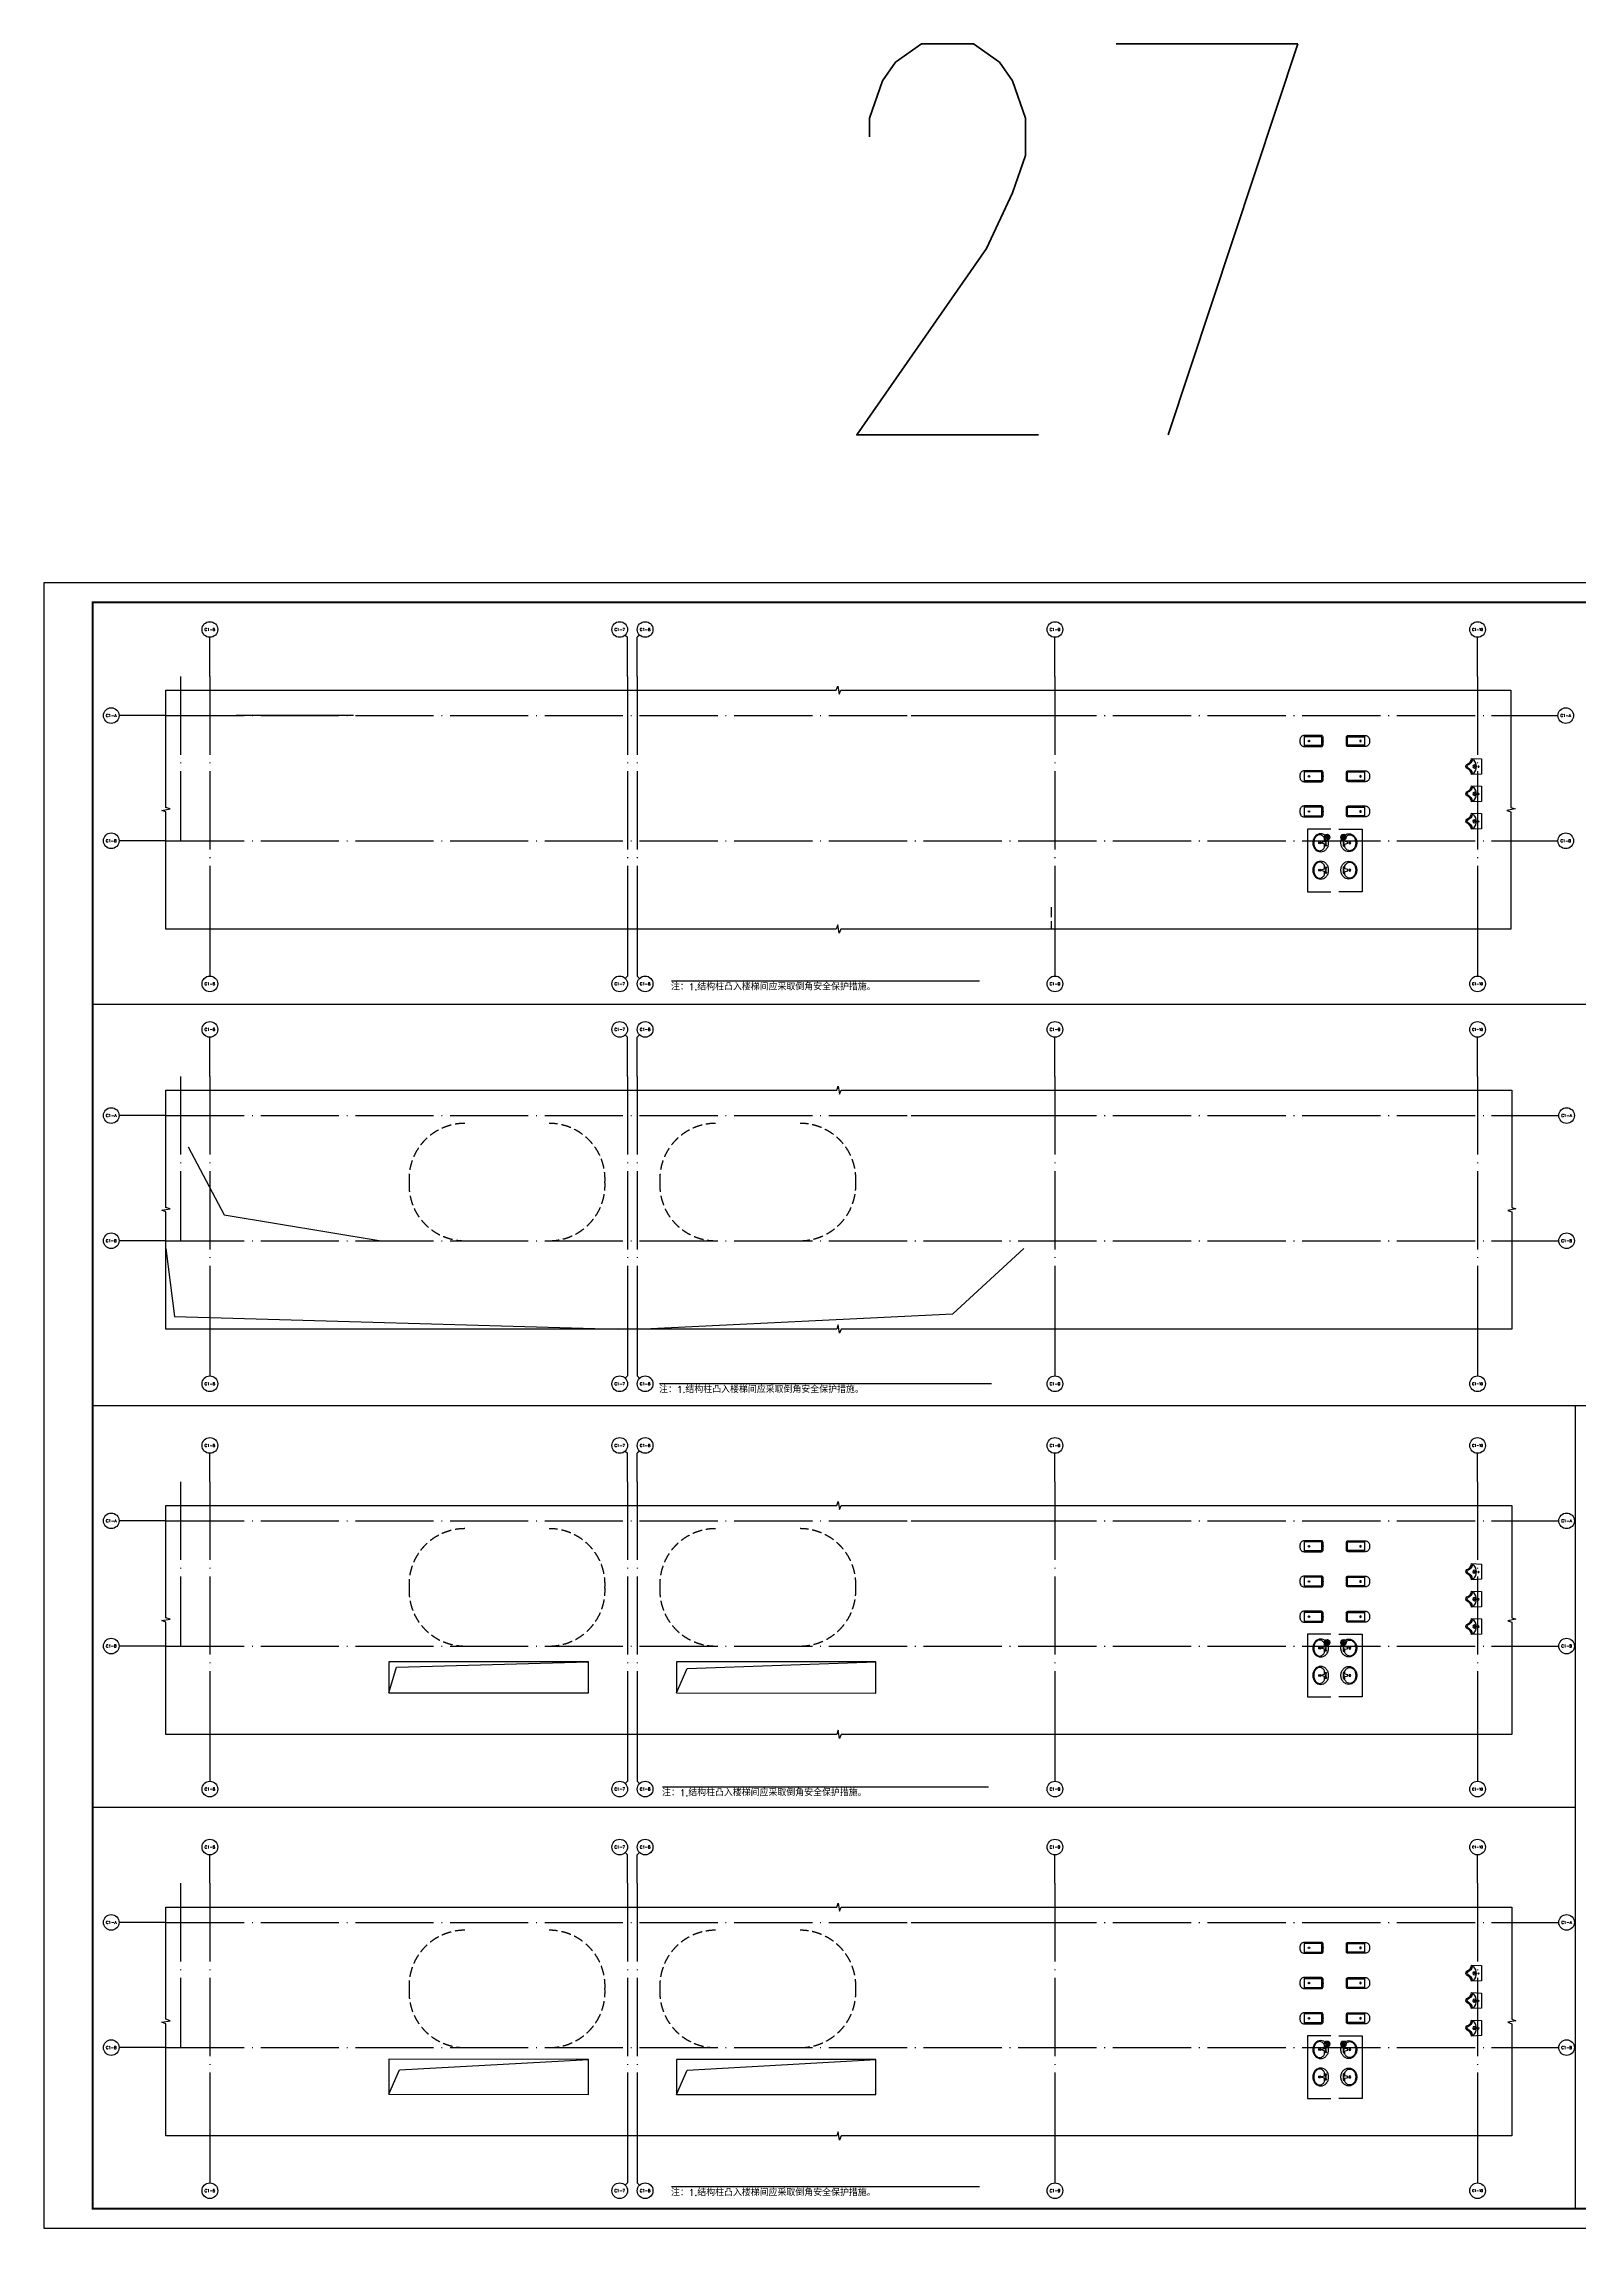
# Model space of a CAD drawing. Extents: x 6843040 to 15500510, y -6507076 to -4940511.
# Drawn here: x 7875878 to 7915125, y -6019900 to -5964070 of the extents above; entities that cross this region are included whole.
import ezdxf
from ezdxf.enums import TextEntityAlignment as Align

# ---------------------------------------------------------------- set-up
doc = ezdxf.new("R2010")
doc.units = 0
doc.header["$LTSCALE"] = 1000
doc.header["$MEASUREMENT"] = 0
doc.linetypes.add('DASH', pattern=[0.35, 0.25, -0.1])
doc.linetypes.add('DOTE', pattern=[2.42, 2, -0.2, 0.02, -0.2])
for name, color, linetype in [('AXIS', 3, 'Continuous'), ('AXIS_TEXT', 7, 'Continuous'), ('DIM_SYMB', 3, 'Continuous'), ('DOTE', 8, 'DOTE'), ('E_LINE_6', 11, 'Continuous'), ('FLOOR', 9, 'Continuous'), ('LVTRY', 8, 'Continuous'), ('plan-1', 40, 'Continuous'), ('PUB_TEXT', 7, 'Continuous'), ('PUB_TITLE', 4, 'Continuous'), ('WINDOW', 4, 'Continuous')]:
    doc.layers.add(name, color=color, linetype=linetype)
doc.layers.add('洁具', color=8, linetype='Continuous', lineweight=5)
doc.styles.add('_HZTXT', font='SIMPLEX', dxfattribs={"width": 0.9, "bigfont": 'HZTXT'})
doc.styles.add('_TCH_AXIS', font='COMPLEX', dxfattribs={"bigfont": 'GBCBIG'})
doc.styles.add('COMPLEX', font='COMPLEX')

# ---------------------------------------------------------------- blocks, each defined once
blk = doc.blocks.new('$lvtry$00000201')
at = {"color": 0}
for p, q in [((140, -470, 0), (-140, -470, 0)), ((100, -30, 0), (-100, -30, 0)), ((110, -470, 0), (110, -40, 0))]:
    blk.add_line(p, q, dxfattribs=at)
at = {"color": 0, "elevation": 0}
blk.add_lwpolyline([(140, -40, 0.414214), (100, 0), (-100, 0, 0.414214), (-140, -40), (-140, -480, 0.414214), (-30, -590), (30, -590, 0.414214), (140, -480)], format="xyb", close=True, dxfattribs=at)
blk.add_lwpolyline([(-110, -40), (-110, -470)], dxfattribs=at)
at = {"color": 0}
blk.add_circle((0, -359, 0), 20, dxfattribs=at)
for centre, start, end in [((-100, -40, 0), 90, 180), ((100, -40, 0), 0, 90)]:
    blk.add_arc(centre, 10, start, end, dxfattribs=at)
for p in [(0, 0, 0), (0, -359, 0)]:
    blk.add_point(p, dxfattribs=at)
blk = doc.blocks.new('$lvtry$00000225')
at = {"color": 0}
blk.add_line((-181, -234), (-181, -234), dxfattribs=at)
blk.add_lwpolyline([(53, -374, -0.307493), (205, -257), (195, 0), (-195, 0), (-205, -256, -0.265776), (-54, -366, 0.591279)], format="xyb", close=True, dxfattribs=at)
for centre, radius in [((-1, -182), 40.3), ((-6, -75), 15.8)]:
    blk.add_circle(centre, radius, dxfattribs=at)
for centre, radius, start, end in [((-161, -223), 22.7, 134.5857, 206.4573), ((-200, -412), 179, 22.2984, 83.8043), ((-5, -382), 245, 45.4143, 134.5857), ((1, -326), 39.6, 206.4354, 337.7034), ((199, -407), 174, 100.5676, 157.7034), ((153, -222), 20.3, 314.5857, 45.4143)]:
    blk.add_arc(centre, radius, start, end, dxfattribs=at)
for p in [(-6, -75), (-1, -182)]:
    blk.add_point(p, dxfattribs=at)
blk = doc.blocks.new('$lvtry$00000179')
at = {"color": 0, "linetype": 'ByBlock'}
for p, q in [((-32, -102), (-92, -102)), ((-13, -178), (-40, -70)), ((35, -64), (-35, -64)), ((13, -178), (-13, -178)), ((40, -70), (13, -178)), ((92, -102), (32, -102))]:
    blk.add_line(p, q, dxfattribs=at)
blk.add_lwpolyline([(0, -406, 0.088425), (89, -391, 0.093738), (162, -347, 0.102376), (212, -280, 0.10945), (229, -203, 0.109452), (212, -127, 0.102376), (162, -60, 0.093738), (89, -16, 0.088423), (0, 0, 0.088427), (-89, -16, 0.093738), (-162, -60, 0.102376), (-212, -127, 0.109452), (-229, -203, 0.109451), (-212, -280, 0.102376), (-162, -347, 0.093738), (-89, -391, 0.088425)], format="xyb", close=True, dxfattribs=at)
for centre, radius in [((-64, -76), 20.4), ((-64, -76), 15.4), ((0, -229), 25.4), ((63, -76), 20.4), ((63, -76), 15.4)]:
    blk.add_circle(centre, radius, dxfattribs=at)
for centre, radius, start, end in [((-88, -229), 116, 151.0888, 180), ((-88, -229), 116, 180, 208.9112), ((-45, -252), 164, 126.8699, 151.0888), ((-45, -205), 164, 208.9112, 233.1301), ((-18, -288), 210, 123.9045, 126.8699), ((-18, -169), 210, 233.1301, 252.7421), ((-92, -178), 76.2, 90, 123.9045), ((0, -111), 270, 252.7421, 270), ((-35, -68), 5, 90, 194.0362), ((0, -111), 270, 270, 287.2579), ((35, -68), 5, 345.9638, 90), ((18, -169), 210, 287.2579, 306.8699), ((92, -178), 76.2, 57.7402, 90), ((45, -252), 164, 28.9112, 57.7402), ((45, -205), 164, 306.8699, 331.0888), ((88, -229), 116, 0, 28.9112), ((88, -229), 116, 331.0888, 0)]:
    blk.add_arc(centre, radius, start, end, dxfattribs=at)
at = {"color": 0}
for p in [(0, -76), (0, -229)]:
    blk.add_point(p, dxfattribs=at)
blk = doc.blocks.new('$plan$00002944')
at = {"layer": '洁具'}
for p, q in [((-74, 11), (-11, 74)), ((-70, -27), (27, 70)), ((-53, -53), (53, 53)), ((-27, -70), (70, 27)), ((11, -74), (74, -11))]:
    blk.add_line(p, q, dxfattribs=at)
blk.add_circle((0, 0), 75, dxfattribs=at)
blk.add_point((0, 0), dxfattribs=at)
blk = doc.blocks.new('_AXISO')
blk.add_circle((0, 0), 0.5)
at = {"layer": 'AXIS_TEXT', "style": 'COMPLEX', "width": 1.041667}
blk.add_attdef('A', text='', height=0.56, dxfattribs=at).set_placement((-0.25, -0.28), (0.25, -0.28), align=Align.FIT)

msp = doc.modelspace()

# ---------------------------------------------------------------- linework, layer by layer
at = {"layer": 'AXIS'}
for p, q in [((7880124.3, -5980240.5), (7880124.3, -5979240.5)), ((7890740.7, -5979181.9), (7890799.3, -5979240.5)), ((7890799.3, -5980240.5), (7890799.3, -5979240.5)), ((7891107.8, -5979181.9), (7891049.3, -5979240.5)), ((7891049.3, -5980240.5), (7891049.3, -5979240.5)), ((7901724.3, -5980240.5), (7901724.3, -5979240.5)), ((7912524.3, -5980240.5), (7912524.3, -5979240.5)), ((7879003.4, -5981240.5), (7877803.4, -5981240.5)), ((7913377.4, -5981240.5), (7914577.4, -5981240.5)), ((7879003.4, -5984440.5), (7877803.4, -5984440.5)), ((7913377.4, -5984440.5), (7914577.4, -5984440.5)), ((7880124.3, -5986696.8), (7880124.3, -5987896.8)), ((7890799.3, -5986696.8), (7890799.3, -5987896.8)), ((7891049.3, -5986696.8), (7891049.3, -5987896.8)), ((7901724.3, -5986696.8), (7901724.3, -5987896.8)), ((7912524.3, -5986696.8), (7912524.3, -5987896.8)), ((7890740.7, -5987955.4), (7890799.3, -5987896.8)), ((7891107.8, -5987955.4), (7891049.3, -5987896.8)), ((7890740.7, -5989402.8), (7890799.3, -5989461.4)), ((7891107.8, -5989402.8), (7891049.3, -5989461.4)), ((7880124.3, -5990461.4), (7880124.3, -5989461.4)), ((7890799.3, -5990461.4), (7890799.3, -5989461.4)), ((7891049.3, -5990461.4), (7891049.3, -5989461.4)), ((7901724.3, -5990461.4), (7901724.3, -5989461.4)), ((7912524.3, -5990461.4), (7912524.3, -5989461.4)), ((7879003.4, -5991461.4), (7877803.4, -5991461.4)), ((7913399.6, -5991461.4), (7914599.6, -5991461.4)), ((7879003.4, -5994661.4), (7877803.4, -5994661.4)), ((7913399.6, -5994661.4), (7914599.6, -5994661.4)), ((7880124.3, -5996917.7), (7880124.3, -5998117.7)), ((7890799.3, -5996917.7), (7890799.3, -5998117.7)), ((7891049.3, -5996917.7), (7891049.3, -5998117.7)), ((7901724.3, -5996917.7), (7901724.3, -5998117.7)), ((7912524.3, -5996917.7), (7912524.3, -5998117.7)), ((7890740.7, -5998176.3), (7890799.3, -5998117.7)), ((7891107.8, -5998176.3), (7891049.3, -5998117.7)), ((7890740.7, -6000035), (7890799.3, -6000093.6)), ((7891107.8, -6000035), (7891049.3, -6000093.6)), ((7880124.3, -6000819.4), (7880124.3, -6000093.6)), ((7890799.3, -6000819.4), (7890799.3, -6000093.6)), ((7891049.3, -6000819.4), (7891049.3, -6000093.6)), ((7901724.3, -6000819.4), (7901724.3, -6000093.6)), ((7912524.3, -6000819.4), (7912524.3, -6000093.6)), ((7879003.4, -6001819.4), (7877803.4, -6001819.4)), ((7913399.6, -6001819.4), (7914599.6, -6001819.4)), ((7879003.4, -6005019.4), (7877803.4, -6005019.4)), ((7913399.6, -6005019.4), (7914599.6, -6005019.4)), ((7880124.3, -6007275.7), (7880124.3, -6008475.7)), ((7890799.3, -6007275.7), (7890799.3, -6008475.7)), ((7891049.3, -6007275.7), (7891049.3, -6008475.7)), ((7901724.3, -6007275.7), (7901724.3, -6008475.7)), ((7912524.3, -6007275.7), (7912524.3, -6008475.7)), ((7890740.7, -6008534.3), (7890799.3, -6008475.7)), ((7891107.8, -6008534.3), (7891049.3, -6008475.7)), ((7880124.3, -6011081.9), (7880124.3, -6010356.1)), ((7890740.7, -6010297.5), (7890799.3, -6010356.1)), ((7890799.3, -6011081.9), (7890799.3, -6010356.1)), ((7891107.8, -6010297.5), (7891049.3, -6010356.1)), ((7891049.3, -6011081.9), (7891049.3, -6010356.1)), ((7901724.3, -6011081.9), (7901724.3, -6010356.1)), ((7912524.3, -6011081.9), (7912524.3, -6010356.1)), ((7879003.4, -6012081.9), (7877803.4, -6012081.9)), ((7913399.6, -6012081.9), (7914599.6, -6012081.9)), ((7879003.4, -6015281.9), (7877803.4, -6015281.9)), ((7913399.6, -6015281.9), (7914599.6, -6015281.9)), ((7880124.3, -6017538.2), (7880124.3, -6018738.2)), ((7890799.3, -6017538.2), (7890799.3, -6018738.2)), ((7891049.3, -6017538.2), (7891049.3, -6018738.2)), ((7901724.3, -6017538.2), (7901724.3, -6018738.2)), ((7912524.3, -6017538.2), (7912524.3, -6018738.2)), ((7890740.7, -6018796.8), (7890799.3, -6018738.2)), ((7891107.8, -6018796.8), (7891049.3, -6018738.2))]:
    msp.add_line(p, q, dxfattribs=at)
at = {"layer": 'DIM_SYMB'}
for points in [[(7879003.4, -5980592.3), (7896134.2, -5980592.3), (7896172.4, -5980487.3), (7896209.4, -5980697.3), (7896246.7, -5980592.3), (7913377.4, -5980592.3)], [(7879003.4, -5986696.8), (7879003.4, -5983700.8), (7878898.4, -5983662.6), (7879108.4, -5983625.6), (7879003.4, -5983588.3), (7879003.4, -5980592.3)], [(7913377.4, -5980592.3), (7913377.4, -5983588.3), (7913482.4, -5983626.5), (7913272.4, -5983663.6), (7913377.4, -5983700.8), (7913377.4, -5986696.8)], [(7913377.4, -5986696.8), (7896246.7, -5986696.8), (7896208.4, -5986801.8), (7896171.4, -5986591.8), (7896134.2, -5986696.8), (7879003.4, -5986696.8)], [(7879003.4, -5996917.7), (7879003.4, -5993921.7), (7878898.4, -5993883.5), (7879108.4, -5993846.5), (7879003.4, -5993809.2), (7879003.4, -5990813.3)], [(7879003.4, -5990813.3), (7896145.3, -5990813.3), (7896183.5, -5990708.3), (7896220.5, -5990918.3), (7896257.8, -5990813.3), (7913399.6, -5990813.3)], [(7913399.6, -5990813.3), (7913399.6, -5993809.2), (7913504.6, -5993847.4), (7913294.6, -5993884.5), (7913399.6, -5993921.7), (7913399.6, -5996917.7)], [(7913399.6, -5996917.7), (7896257.8, -5996917.7), (7896219.6, -5997022.7), (7896182.5, -5996812.7), (7896145.3, -5996917.7), (7879003.4, -5996917.7)], [(7879003.4, -6007275.7), (7879003.4, -6004408.5), (7878898.4, -6004370.3), (7879108.4, -6004333.3), (7879003.4, -6004296), (7879003.4, -6001428.8)], [(7879003.4, -6001428.8), (7896145.3, -6001428.8), (7896183.5, -6001323.8), (7896220.5, -6001533.8), (7896257.8, -6001428.8), (7913399.6, -6001428.8)], [(7913399.6, -6001428.8), (7913399.6, -6004296), (7913504.6, -6004334.2), (7913294.6, -6004371.3), (7913399.6, -6004408.5), (7913399.6, -6007275.7)], [(7913399.6, -6007275.7), (7896257.8, -6007275.7), (7896219.6, -6007380.7), (7896182.5, -6007170.7), (7896145.3, -6007275.7), (7879003.4, -6007275.7)], [(7879003.4, -6017538.2), (7879003.4, -6014671), (7878898.4, -6014632.8), (7879108.4, -6014595.8), (7879003.4, -6014558.5), (7879003.4, -6011691.3)], [(7879003.4, -6011691.3), (7896145.3, -6011691.3), (7896183.5, -6011586.3), (7896220.5, -6011796.3), (7896257.8, -6011691.3), (7913399.6, -6011691.3)], [(7913399.6, -6011691.3), (7913399.6, -6014558.5), (7913504.6, -6014596.7), (7913294.6, -6014633.8), (7913399.6, -6014671), (7913399.6, -6017538.2)], [(7913399.6, -6017538.2), (7896257.8, -6017538.2), (7896219.6, -6017643.2), (7896182.5, -6017433.2), (7896145.3, -6017538.2), (7879003.4, -6017538.2)]]:
    msp.add_lwpolyline(points, dxfattribs=at)
at = {"layer": 'DIM_SYMB', "const_width": 35}
for points in [[(7891915.5, -5988024.4), (7899799.5, -5988024.4)], [(7891613, -5998314.8), (7900102, -5998314.8)], [(7891685.1, -6008619.7), (7900029.9, -6008619.7)], [(7891915.5, -6018839.1), (7899799.5, -6018839.1)]]:
    msp.add_lwpolyline(points, dxfattribs=at)
at = {"layer": 'DOTE'}
for p, q in [((7879374.2, -5980240.5), (7879374.2, -5984440.5)), ((7880124.3, -5980240.5), (7880124.3, -5986696.8)), ((7890799.3, -5980240.5), (7890799.3, -5986696.8)), ((7891049.3, -5980240.5), (7891049.3, -5986696.8)), ((7901724.3, -5980240.5), (7901724.3, -5986696.8)), ((7912524.3, -5980240.5), (7912524.3, -5986696.8)), ((7879003.4, -5981240.5), (7913996.6, -5981240.5)), ((7879003.4, -5984440.5), (7913996.6, -5984440.5)), ((7879374.2, -5990461.4), (7879374.2, -5994661.4)), ((7880124.3, -5990461.4), (7880124.3, -5996917.7)), ((7890799.3, -5990461.4), (7890799.3, -5996917.7)), ((7891049.3, -5990461.4), (7891049.3, -5996917.7)), ((7901724.3, -5990461.4), (7901724.3, -5996917.7)), ((7912524.3, -5990461.4), (7912524.3, -5996917.7)), ((7879003.4, -5991461.4), (7913996.6, -5991461.4)), ((7879003.4, -5994661.4), (7913996.6, -5994661.4)), ((7879374.2, -6000819.4), (7879374.2, -6005019.4)), ((7880124.3, -6000819.4), (7880124.3, -6007275.7)), ((7890799.3, -6000819.4), (7890799.3, -6007275.7)), ((7891049.3, -6000819.4), (7891049.3, -6007275.7)), ((7901724.3, -6000819.4), (7901724.3, -6007275.7)), ((7912524.3, -6000819.4), (7912524.3, -6007275.7)), ((7879003.4, -6001819.4), (7913399.6, -6001819.4)), ((7879003.4, -6005019.4), (7913399.6, -6005019.4)), ((7879374.2, -6011081.9), (7879374.2, -6015281.9)), ((7880124.3, -6011081.9), (7880124.3, -6017538.2)), ((7890799.3, -6011081.9), (7890799.3, -6017538.2)), ((7891049.3, -6011081.9), (7891049.3, -6017538.2)), ((7901724.3, -6011081.9), (7901724.3, -6017538.2)), ((7912524.3, -6011081.9), (7912524.3, -6017538.2)), ((7879003.4, -6012081.9), (7913399.6, -6012081.9)), ((7879003.4, -6015281.9), (7913399.6, -6015281.9))]:
    msp.add_line(p, q, dxfattribs=at)
at = {"layer": 'E_LINE_6'}
for points in [[(7879003.4, -5994861.4), (7879222.7, -5996598), (7890563.8, -5996917.7)], [(7891049.3, -5996917.7), (7899112.5, -5996527.9), (7900924.3, -5994861.4)], [(7884699.6, -6006218.9), (7889799.3, -6006218.9), (7889799.3, -6005418.9), (7884699.6, -6005418.9), (7884699.6, -6006218.9), (7884897.6, -6005561.2), (7889799.3, -6005418.9)], [(7892049.3, -6006218.9), (7897148.9, -6006219.4), (7897148.9, -6005419.4), (7892049.3, -6005418.9), (7892049.3, -6006218.9), (7892319.4, -6005593.7), (7897148.9, -6005419.4)], [(7884699.6, -6016473.4), (7889799.3, -6016481.4), (7889799.3, -6015581.4), (7884699.6, -6015573.4), (7884699.6, -6016473.4), (7884969.7, -6015848.1), (7889799.3, -6015581.4)], [(7892049.3, -6016481.4), (7897148.9, -6016481.4), (7897148.9, -6015581.4), (7892049.3, -6015581.4), (7892049.3, -6016481.4), (7892319.4, -6015856.2), (7897148.9, -6015581.4)]]:
    msp.add_lwpolyline(points, dxfattribs=at)
at = {"layer": 'FLOOR', "linetype": 'DASH'}
msp.add_lwpolyline([(7901624.3, -5986140.5), (7901624.3, -5986696.8)], dxfattribs=at)
for points in [[(7886639.3, -5994661.4, -0.4297216), (7885216.2, -5993161.4, -0.4297216), (7886639.3, -5991661.4)], [(7888799.3, -5991661.6, -0.4297216), (7890222.3, -5993161.6, -0.4297216), (7888799.3, -5994661.6)], [(7893049.3, -5991661.6, 0.4297216), (7891626.2, -5993161.6, 0.4297216), (7893049.3, -5994661.6)], [(7895209.3, -5994661.4, 0.4297216), (7896632.3, -5993161.4, 0.4297216), (7895209.3, -5991661.4)], [(7886639.3, -6005019.4, -0.4297216), (7885216.2, -6003519.4, -0.4297216), (7886639.3, -6002019.4)], [(7888799.3, -6002019.6, -0.4297216), (7890222.3, -6003519.6, -0.4297216), (7888799.3, -6005019.6)], [(7893049.3, -6002019.6, 0.4297216), (7891626.2, -6003519.6, 0.4297216), (7893049.3, -6005019.6)], [(7895209.3, -6005019.4, 0.4297216), (7896632.3, -6003519.4, 0.4297216), (7895209.3, -6002019.4)], [(7886639.3, -6015281.9, -0.4297216), (7885216.2, -6013781.9, -0.4297216), (7886639.3, -6012281.9)], [(7888799.3, -6012282.1, -0.4297216), (7890222.3, -6013782.1, -0.4297216), (7888799.3, -6015282.1)], [(7893049.3, -6012282.1, 0.4297216), (7891626.2, -6013782.1, 0.4297216), (7893049.3, -6015282.1)], [(7895209.3, -6015281.9, 0.4297216), (7896632.3, -6013781.9, 0.4297216), (7895209.3, -6012281.9)]]:
    msp.add_lwpolyline(points, format="xyb", dxfattribs=at)
at = {"layer": 'LVTRY'}
for points in [[(7908774.3, -5984140.5), (7908174.3, -5984140.5), (7908174.3, -5985740.5), (7908774.3, -5985740.5)], [(7908974.3, -5984140.5), (7909574.3, -5984140.5), (7909574.3, -5985740.5), (7908974.3, -5985740.5)], [(7908774.3, -6004719.4), (7908174.3, -6004719.4), (7908174.3, -6006319.4), (7908774.3, -6006319.4)], [(7908974.3, -6004719.4), (7909574.3, -6004719.4), (7909574.3, -6006319.4), (7908974.3, -6006319.4)], [(7908774.3, -6014981.9), (7908174.3, -6014981.9), (7908174.3, -6016581.9), (7908774.3, -6016581.9)], [(7908974.3, -6014981.9), (7909574.3, -6014981.9), (7909574.3, -6016581.9), (7908974.3, -6016581.9)]]:
    msp.add_lwpolyline(points, dxfattribs=at)
at = {"layer": 'plan-1'}
msp.add_lwpolyline([(7879574.2, -5992261.4), (7880489.6, -5993998), (7884499.6, -5994661.4)], dxfattribs=at)
at = {"layer": 'PUB_TITLE'}
msp.add_lwpolyline([(7875877.7, -6019899.6), (7935327.7, -6019899.6), (7935327.7, -5977849.6), (7875877.7, -5977849.6)], close=True, dxfattribs=at)
at = {"layer": 'PUB_TITLE', "const_width": 50}
msp.add_lwpolyline([(7877127.7, -6019399.6), (7934827.7, -6019399.6), (7934827.7, -5978349.6), (7877127.7, -5978349.6)], close=True, dxfattribs=at)
at = {"layer": 'PUB_TITLE'}
for points in [[(7877127.7, -5988612.1), (7931452.7, -5988612.1)], [(7877127.7, -5998874.6), (7931327.7, -5998874.6)], [(7915027.7, -6019399.6), (7915027.7, -5998874.6)], [(7877127.7, -6009137.1), (7915027.7, -6009137.1)]]:
    msp.add_lwpolyline(points, dxfattribs=at)
at = {"layer": 'WINDOW'}
for p, q in [((7883799.3, -5981240.5), (7880799.3, -5981240.5)), ((7898049.3, -5981240.5), (7901049.3, -5981240.5)), ((7898049.3, -5991461.4), (7901049.3, -5991461.4)), ((7898049.3, -6001819.4), (7901049.3, -6001819.4)), ((7898049.3, -6012081.9), (7901049.3, -6012081.9))]:
    msp.add_line(p, q, dxfattribs=at)

# ---------------------------------------------------------------- block references
at = {"xscale": -1, "rotation": 180}
for p in [(7908678.4, -5984347.5), (7909097, -5984347.5), (7908678.4, -6004926.5), (7909097, -6004926.5), (7908678.4, -6015189), (7909097, -6015189)]:
    msp.add_blockref('$plan$00002944', p, dxfattribs=at)
at = {"layer": 'AXIS'}
ref = msp.add_blockref('_AXISO', (7880124.3, -5979040.5), dxfattribs=dict(at, xscale=400, yscale=400, zscale=400))
ref.add_attrib('A', 'C1-6', dxfattribs={"layer": 'AXIS_TEXT', "height": 74.57, "style": '_TCH_AXIS'}).set_placement((7879989.3, -5979077.7), (7880259.2, -5979077.7), align=Align.FIT)
ref = msp.add_blockref('_AXISO', (7890599.3, -5979040.5), dxfattribs=dict(at, xscale=400, yscale=400, zscale=400))
ref.add_attrib('A', 'C1-7', dxfattribs={"layer": 'AXIS_TEXT', "height": 74.57, "style": '_TCH_AXIS'}).set_placement((7890464.3, -5979077.7), (7890734.2, -5979077.7), align=Align.FIT)
ref = msp.add_blockref('_AXISO', (7891249.3, -5979040.5), dxfattribs=dict(at, xscale=400, yscale=400, zscale=400))
ref.add_attrib('A', 'C1-8', dxfattribs={"layer": 'AXIS_TEXT', "height": 74.57, "style": '_TCH_AXIS'}).set_placement((7891114.3, -5979077.7), (7891384.2, -5979077.7), align=Align.FIT)
ref = msp.add_blockref('_AXISO', (7901724.3, -5979040.5), dxfattribs=dict(at, xscale=400, yscale=400, zscale=400))
ref.add_attrib('A', 'C1-9', dxfattribs={"layer": 'AXIS_TEXT', "height": 74.57, "style": '_TCH_AXIS'}).set_placement((7901589.3, -5979077.7), (7901859.2, -5979077.7), align=Align.FIT)
ref = msp.add_blockref('_AXISO', (7912524.3, -5979040.5), dxfattribs=dict(at, xscale=400, yscale=400, zscale=400))
ref.add_attrib('A', 'C1-10', dxfattribs={"layer": 'AXIS_TEXT', "height": 62.96, "style": '_TCH_AXIS'}).set_placement((7912387.8, -5979071.9), (7912660.7, -5979071.9), align=Align.FIT)
ref = msp.add_blockref('_AXISO', (7877603.4, -5981240.5), dxfattribs=dict(at, xscale=400, yscale=400, zscale=400))
ref.add_attrib('A', 'C1-A', dxfattribs={"layer": 'AXIS_TEXT', "height": 71.09, "style": '_TCH_AXIS'}).set_placement((7877468, -5981276), (7877738.8, -5981276), align=Align.FIT)
ref = msp.add_blockref('_AXISO', (7914777.4, -5981240.5), dxfattribs=dict(at, xscale=400, yscale=400, zscale=400))
ref.add_attrib('A', 'C1-A', dxfattribs={"layer": 'AXIS_TEXT', "height": 71.09, "style": '_TCH_AXIS'}).set_placement((7914642, -5981276), (7914912.8, -5981276), align=Align.FIT)
ref = msp.add_blockref('_AXISO', (7877603.4, -5984440.5), dxfattribs=dict(at, xscale=400, yscale=400, zscale=400))
ref.add_attrib('A', 'C1-B', dxfattribs={"layer": 'AXIS_TEXT', "height": 71.93, "style": '_TCH_AXIS'}).set_placement((7877468.1, -5984476.4), (7877738.7, -5984476.4), align=Align.FIT)
ref = msp.add_blockref('_AXISO', (7914777.4, -5984440.5), dxfattribs=dict(at, xscale=400, yscale=400, zscale=400))
ref.add_attrib('A', 'C1-B', dxfattribs={"layer": 'AXIS_TEXT', "height": 71.93, "style": '_TCH_AXIS'}).set_placement((7914642.1, -5984476.4), (7914912.7, -5984476.4), align=Align.FIT)
ref = msp.add_blockref('_AXISO', (7880124.3, -5988096.8), dxfattribs=dict(at, xscale=400, yscale=400, zscale=400))
ref.add_attrib('A', 'C1-6', dxfattribs={"layer": 'AXIS_TEXT', "height": 74.57, "style": '_TCH_AXIS'}).set_placement((7879989.3, -5988134.1), (7880259.2, -5988134.1), align=Align.FIT)
ref = msp.add_blockref('_AXISO', (7890599.3, -5988096.8), dxfattribs=dict(at, xscale=400, yscale=400, zscale=400))
ref.add_attrib('A', 'C1-7', dxfattribs={"layer": 'AXIS_TEXT', "height": 74.57, "style": '_TCH_AXIS'}).set_placement((7890464.3, -5988134.1), (7890734.2, -5988134.1), align=Align.FIT)
ref = msp.add_blockref('_AXISO', (7891249.3, -5988096.8), dxfattribs=dict(at, xscale=400, yscale=400, zscale=400))
ref.add_attrib('A', 'C1-8', dxfattribs={"layer": 'AXIS_TEXT', "height": 74.57, "style": '_TCH_AXIS'}).set_placement((7891114.3, -5988134.1), (7891384.2, -5988134.1), align=Align.FIT)
ref = msp.add_blockref('_AXISO', (7901724.3, -5988096.8), dxfattribs=dict(at, xscale=400, yscale=400, zscale=400))
ref.add_attrib('A', 'C1-9', dxfattribs={"layer": 'AXIS_TEXT', "height": 74.57, "style": '_TCH_AXIS'}).set_placement((7901589.3, -5988134.1), (7901859.2, -5988134.1), align=Align.FIT)
ref = msp.add_blockref('_AXISO', (7912524.3, -5988096.8), dxfattribs=dict(at, xscale=400, yscale=400, zscale=400))
ref.add_attrib('A', 'C1-10', dxfattribs={"layer": 'AXIS_TEXT', "height": 62.96, "style": '_TCH_AXIS'}).set_placement((7912387.8, -5988128.3), (7912660.7, -5988128.3), align=Align.FIT)
ref = msp.add_blockref('_AXISO', (7880124.3, -5989261.4), dxfattribs=dict(at, xscale=400, yscale=400, zscale=400))
ref.add_attrib('A', 'C1-6', dxfattribs={"layer": 'AXIS_TEXT', "height": 74.57, "style": '_TCH_AXIS'}).set_placement((7879989.3, -5989298.7), (7880259.2, -5989298.7), align=Align.FIT)
ref = msp.add_blockref('_AXISO', (7890599.3, -5989261.4), dxfattribs=dict(at, xscale=400, yscale=400, zscale=400))
ref.add_attrib('A', 'C1-7', dxfattribs={"layer": 'AXIS_TEXT', "height": 74.57, "style": '_TCH_AXIS'}).set_placement((7890464.3, -5989298.7), (7890734.2, -5989298.7), align=Align.FIT)
ref = msp.add_blockref('_AXISO', (7891249.3, -5989261.4), dxfattribs=dict(at, xscale=400, yscale=400, zscale=400))
ref.add_attrib('A', 'C1-8', dxfattribs={"layer": 'AXIS_TEXT', "height": 74.57, "style": '_TCH_AXIS'}).set_placement((7891114.3, -5989298.7), (7891384.2, -5989298.7), align=Align.FIT)
ref = msp.add_blockref('_AXISO', (7901724.3, -5989261.4), dxfattribs=dict(at, xscale=400, yscale=400, zscale=400))
ref.add_attrib('A', 'C1-9', dxfattribs={"layer": 'AXIS_TEXT', "height": 74.57, "style": '_TCH_AXIS'}).set_placement((7901589.3, -5989298.7), (7901859.2, -5989298.7), align=Align.FIT)
ref = msp.add_blockref('_AXISO', (7912524.3, -5989261.4), dxfattribs=dict(at, xscale=400, yscale=400, zscale=400))
ref.add_attrib('A', 'C1-10', dxfattribs={"layer": 'AXIS_TEXT', "height": 62.96, "style": '_TCH_AXIS'}).set_placement((7912387.8, -5989292.9), (7912660.7, -5989292.9), align=Align.FIT)
ref = msp.add_blockref('_AXISO', (7877603.4, -5991461.4), dxfattribs=dict(at, xscale=400, yscale=400, zscale=400))
ref.add_attrib('A', 'C1-A', dxfattribs={"layer": 'AXIS_TEXT', "height": 71.09, "style": '_TCH_AXIS'}).set_placement((7877468, -5991496.9), (7877738.8, -5991496.9), align=Align.FIT)
ref = msp.add_blockref('_AXISO', (7914799.6, -5991461.4), dxfattribs=dict(at, xscale=400, yscale=400, zscale=400))
ref.add_attrib('A', 'C1-A', dxfattribs={"layer": 'AXIS_TEXT', "height": 71.09, "style": '_TCH_AXIS'}).set_placement((7914664.2, -5991496.9), (7914935.1, -5991496.9), align=Align.FIT)
ref = msp.add_blockref('_AXISO', (7877603.4, -5994661.4), dxfattribs=dict(at, xscale=400, yscale=400, zscale=400))
ref.add_attrib('A', 'C1-B', dxfattribs={"layer": 'AXIS_TEXT', "height": 71.93, "style": '_TCH_AXIS'}).set_placement((7877468.1, -5994697.3), (7877738.7, -5994697.3), align=Align.FIT)
ref = msp.add_blockref('_AXISO', (7914799.6, -5994661.4), dxfattribs=dict(at, xscale=400, yscale=400, zscale=400))
ref.add_attrib('A', 'C1-B', dxfattribs={"layer": 'AXIS_TEXT', "height": 71.93, "style": '_TCH_AXIS'}).set_placement((7914664.3, -5994697.3), (7914934.9, -5994697.3), align=Align.FIT)
ref = msp.add_blockref('_AXISO', (7880124.3, -5998317.7), dxfattribs=dict(at, xscale=400, yscale=400, zscale=400))
ref.add_attrib('A', 'C1-6', dxfattribs={"layer": 'AXIS_TEXT', "height": 74.57, "style": '_TCH_AXIS'}).set_placement((7879989.3, -5998355), (7880259.2, -5998355), align=Align.FIT)
ref = msp.add_blockref('_AXISO', (7890599.3, -5998317.7), dxfattribs=dict(at, xscale=400, yscale=400, zscale=400))
ref.add_attrib('A', 'C1-7', dxfattribs={"layer": 'AXIS_TEXT', "height": 74.57, "style": '_TCH_AXIS'}).set_placement((7890464.3, -5998355), (7890734.2, -5998355), align=Align.FIT)
ref = msp.add_blockref('_AXISO', (7891249.3, -5998317.7), dxfattribs=dict(at, xscale=400, yscale=400, zscale=400))
ref.add_attrib('A', 'C1-8', dxfattribs={"layer": 'AXIS_TEXT', "height": 74.57, "style": '_TCH_AXIS'}).set_placement((7891114.3, -5998355), (7891384.2, -5998355), align=Align.FIT)
ref = msp.add_blockref('_AXISO', (7901724.3, -5998317.7), dxfattribs=dict(at, xscale=400, yscale=400, zscale=400))
ref.add_attrib('A', 'C1-9', dxfattribs={"layer": 'AXIS_TEXT', "height": 74.57, "style": '_TCH_AXIS'}).set_placement((7901589.3, -5998355), (7901859.2, -5998355), align=Align.FIT)
ref = msp.add_blockref('_AXISO', (7912524.3, -5998317.7), dxfattribs=dict(at, xscale=400, yscale=400, zscale=400))
ref.add_attrib('A', 'C1-10', dxfattribs={"layer": 'AXIS_TEXT', "height": 62.96, "style": '_TCH_AXIS'}).set_placement((7912387.8, -5998349.2), (7912660.7, -5998349.2), align=Align.FIT)
ref = msp.add_blockref('_AXISO', (7880124.3, -5999893.6), dxfattribs=dict(at, xscale=400, yscale=400, zscale=400))
ref.add_attrib('A', 'C1-6', dxfattribs={"layer": 'AXIS_TEXT', "height": 74.57, "style": '_TCH_AXIS'}).set_placement((7879989.3, -5999930.9), (7880259.2, -5999930.9), align=Align.FIT)
ref = msp.add_blockref('_AXISO', (7890599.3, -5999893.6), dxfattribs=dict(at, xscale=400, yscale=400, zscale=400))
ref.add_attrib('A', 'C1-7', dxfattribs={"layer": 'AXIS_TEXT', "height": 74.57, "style": '_TCH_AXIS'}).set_placement((7890464.3, -5999930.9), (7890734.2, -5999930.9), align=Align.FIT)
ref = msp.add_blockref('_AXISO', (7891249.3, -5999893.6), dxfattribs=dict(at, xscale=400, yscale=400, zscale=400))
ref.add_attrib('A', 'C1-8', dxfattribs={"layer": 'AXIS_TEXT', "height": 74.57, "style": '_TCH_AXIS'}).set_placement((7891114.3, -5999930.9), (7891384.2, -5999930.9), align=Align.FIT)
ref = msp.add_blockref('_AXISO', (7901724.3, -5999893.6), dxfattribs=dict(at, xscale=400, yscale=400, zscale=400))
ref.add_attrib('A', 'C1-9', dxfattribs={"layer": 'AXIS_TEXT', "height": 74.57, "style": '_TCH_AXIS'}).set_placement((7901589.3, -5999930.9), (7901859.2, -5999930.9), align=Align.FIT)
ref = msp.add_blockref('_AXISO', (7912524.3, -5999893.6), dxfattribs=dict(at, xscale=400, yscale=400, zscale=400))
ref.add_attrib('A', 'C1-10', dxfattribs={"layer": 'AXIS_TEXT', "height": 62.96, "style": '_TCH_AXIS'}).set_placement((7912387.8, -5999925.1), (7912660.7, -5999925.1), align=Align.FIT)
ref = msp.add_blockref('_AXISO', (7877603.4, -6001819.4), dxfattribs=dict(at, xscale=400, yscale=400, zscale=400))
ref.add_attrib('A', 'C1-A', dxfattribs={"layer": 'AXIS_TEXT', "height": 71.09, "style": '_TCH_AXIS'}).set_placement((7877468, -6001854.9), (7877738.8, -6001854.9), align=Align.FIT)
ref = msp.add_blockref('_AXISO', (7914799.6, -6001819.4), dxfattribs=dict(at, xscale=400, yscale=400, zscale=400))
ref.add_attrib('A', 'C1-A', dxfattribs={"layer": 'AXIS_TEXT', "height": 71.09, "style": '_TCH_AXIS'}).set_placement((7914664.2, -6001854.9), (7914935.1, -6001854.9), align=Align.FIT)
ref = msp.add_blockref('_AXISO', (7877603.4, -6005019.4), dxfattribs=dict(at, xscale=400, yscale=400, zscale=400))
ref.add_attrib('A', 'C1-B', dxfattribs={"layer": 'AXIS_TEXT', "height": 71.93, "style": '_TCH_AXIS'}).set_placement((7877468.1, -6005055.4), (7877738.7, -6005055.4), align=Align.FIT)
ref = msp.add_blockref('_AXISO', (7914799.6, -6005019.4), dxfattribs=dict(at, xscale=400, yscale=400, zscale=400))
ref.add_attrib('A', 'C1-B', dxfattribs={"layer": 'AXIS_TEXT', "height": 71.93, "style": '_TCH_AXIS'}).set_placement((7914664.3, -6005055.4), (7914934.9, -6005055.4), align=Align.FIT)
ref = msp.add_blockref('_AXISO', (7880124.3, -6008675.7), dxfattribs=dict(at, xscale=400, yscale=400, zscale=400))
ref.add_attrib('A', 'C1-6', dxfattribs={"layer": 'AXIS_TEXT', "height": 74.57, "style": '_TCH_AXIS'}).set_placement((7879989.3, -6008713), (7880259.2, -6008713), align=Align.FIT)
ref = msp.add_blockref('_AXISO', (7890599.3, -6008675.7), dxfattribs=dict(at, xscale=400, yscale=400, zscale=400))
ref.add_attrib('A', 'C1-7', dxfattribs={"layer": 'AXIS_TEXT', "height": 74.57, "style": '_TCH_AXIS'}).set_placement((7890464.3, -6008713), (7890734.2, -6008713), align=Align.FIT)
ref = msp.add_blockref('_AXISO', (7891249.3, -6008675.7), dxfattribs=dict(at, xscale=400, yscale=400, zscale=400))
ref.add_attrib('A', 'C1-8', dxfattribs={"layer": 'AXIS_TEXT', "height": 74.57, "style": '_TCH_AXIS'}).set_placement((7891114.3, -6008713), (7891384.2, -6008713), align=Align.FIT)
ref = msp.add_blockref('_AXISO', (7901724.3, -6008675.7), dxfattribs=dict(at, xscale=400, yscale=400, zscale=400))
ref.add_attrib('A', 'C1-9', dxfattribs={"layer": 'AXIS_TEXT', "height": 74.57, "style": '_TCH_AXIS'}).set_placement((7901589.3, -6008713), (7901859.2, -6008713), align=Align.FIT)
ref = msp.add_blockref('_AXISO', (7912524.3, -6008675.7), dxfattribs=dict(at, xscale=400, yscale=400, zscale=400))
ref.add_attrib('A', 'C1-10', dxfattribs={"layer": 'AXIS_TEXT', "height": 62.96, "style": '_TCH_AXIS'}).set_placement((7912387.8, -6008707.2), (7912660.7, -6008707.2), align=Align.FIT)
ref = msp.add_blockref('_AXISO', (7880124.3, -6010156.1), dxfattribs=dict(at, xscale=400, yscale=400, zscale=400))
ref.add_attrib('A', 'C1-6', dxfattribs={"layer": 'AXIS_TEXT', "height": 74.57, "style": '_TCH_AXIS'}).set_placement((7879989.3, -6010193.4), (7880259.2, -6010193.4), align=Align.FIT)
ref = msp.add_blockref('_AXISO', (7890599.3, -6010156.1), dxfattribs=dict(at, xscale=400, yscale=400, zscale=400))
ref.add_attrib('A', 'C1-7', dxfattribs={"layer": 'AXIS_TEXT', "height": 74.57, "style": '_TCH_AXIS'}).set_placement((7890464.3, -6010193.4), (7890734.2, -6010193.4), align=Align.FIT)
ref = msp.add_blockref('_AXISO', (7891249.3, -6010156.1), dxfattribs=dict(at, xscale=400, yscale=400, zscale=400))
ref.add_attrib('A', 'C1-8', dxfattribs={"layer": 'AXIS_TEXT', "height": 74.57, "style": '_TCH_AXIS'}).set_placement((7891114.3, -6010193.4), (7891384.2, -6010193.4), align=Align.FIT)
ref = msp.add_blockref('_AXISO', (7901724.3, -6010156.1), dxfattribs=dict(at, xscale=400, yscale=400, zscale=400))
ref.add_attrib('A', 'C1-9', dxfattribs={"layer": 'AXIS_TEXT', "height": 74.57, "style": '_TCH_AXIS'}).set_placement((7901589.3, -6010193.4), (7901859.2, -6010193.4), align=Align.FIT)
ref = msp.add_blockref('_AXISO', (7912524.3, -6010156.1), dxfattribs=dict(at, xscale=400, yscale=400, zscale=400))
ref.add_attrib('A', 'C1-10', dxfattribs={"layer": 'AXIS_TEXT', "height": 62.96, "style": '_TCH_AXIS'}).set_placement((7912387.8, -6010187.6), (7912660.7, -6010187.6), align=Align.FIT)
ref = msp.add_blockref('_AXISO', (7877603.4, -6012081.9), dxfattribs=dict(at, xscale=400, yscale=400, zscale=400))
ref.add_attrib('A', 'C1-A', dxfattribs={"layer": 'AXIS_TEXT', "height": 71.09, "style": '_TCH_AXIS'}).set_placement((7877468, -6012117.4), (7877738.8, -6012117.4), align=Align.FIT)
ref = msp.add_blockref('_AXISO', (7914799.6, -6012081.9), dxfattribs=dict(at, xscale=400, yscale=400, zscale=400))
ref.add_attrib('A', 'C1-A', dxfattribs={"layer": 'AXIS_TEXT', "height": 71.09, "style": '_TCH_AXIS'}).set_placement((7914664.2, -6012117.4), (7914935.1, -6012117.4), align=Align.FIT)
ref = msp.add_blockref('_AXISO', (7877603.4, -6015281.9), dxfattribs=dict(at, xscale=400, yscale=400, zscale=400))
ref.add_attrib('A', 'C1-B', dxfattribs={"layer": 'AXIS_TEXT', "height": 71.93, "style": '_TCH_AXIS'}).set_placement((7877468.1, -6015317.9), (7877738.7, -6015317.9), align=Align.FIT)
ref = msp.add_blockref('_AXISO', (7914799.6, -6015281.9), dxfattribs=dict(at, xscale=400, yscale=400, zscale=400))
ref.add_attrib('A', 'C1-B', dxfattribs={"layer": 'AXIS_TEXT', "height": 71.93, "style": '_TCH_AXIS'}).set_placement((7914664.3, -6015317.9), (7914934.9, -6015317.9), align=Align.FIT)
ref = msp.add_blockref('_AXISO', (7880124.3, -6018938.2), dxfattribs=dict(at, xscale=400, yscale=400, zscale=400))
ref.add_attrib('A', 'C1-6', dxfattribs={"layer": 'AXIS_TEXT', "height": 74.57, "style": '_TCH_AXIS'}).set_placement((7879989.3, -6018975.5), (7880259.2, -6018975.5), align=Align.FIT)
ref = msp.add_blockref('_AXISO', (7890599.3, -6018938.2), dxfattribs=dict(at, xscale=400, yscale=400, zscale=400))
ref.add_attrib('A', 'C1-7', dxfattribs={"layer": 'AXIS_TEXT', "height": 74.57, "style": '_TCH_AXIS'}).set_placement((7890464.3, -6018975.5), (7890734.2, -6018975.5), align=Align.FIT)
ref = msp.add_blockref('_AXISO', (7891249.3, -6018938.2), dxfattribs=dict(at, xscale=400, yscale=400, zscale=400))
ref.add_attrib('A', 'C1-8', dxfattribs={"layer": 'AXIS_TEXT', "height": 74.57, "style": '_TCH_AXIS'}).set_placement((7891114.3, -6018975.5), (7891384.2, -6018975.5), align=Align.FIT)
ref = msp.add_blockref('_AXISO', (7901724.3, -6018938.2), dxfattribs=dict(at, xscale=400, yscale=400, zscale=400))
ref.add_attrib('A', 'C1-9', dxfattribs={"layer": 'AXIS_TEXT', "height": 74.57, "style": '_TCH_AXIS'}).set_placement((7901589.3, -6018975.5), (7901859.2, -6018975.5), align=Align.FIT)
ref = msp.add_blockref('_AXISO', (7912524.3, -6018938.2), dxfattribs=dict(at, xscale=400, yscale=400, zscale=400))
ref.add_attrib('A', 'C1-10', dxfattribs={"layer": 'AXIS_TEXT', "height": 62.96, "style": '_TCH_AXIS'}).set_placement((7912387.8, -6018969.7), (7912660.7, -6018969.7), align=Align.FIT)
at = {"layer": 'LVTRY', "extrusion": (0, 0, -1), "xscale": -1, "zscale": -1, "rotation": 90}
for p in [(-7908574.8, -5981890.5), (-7908574.8, -5982790.5), (-7908574.8, -5983690.5), (-7908574.8, -6002469.4), (-7908574.8, -6003369.4), (-7908574.8, -6004269.4), (-7908574.8, -6012731.9), (-7908574.8, -6013631.9), (-7908574.8, -6014531.9)]:
    msp.add_blockref('$lvtry$00000201', p, dxfattribs=at)
at = {"layer": 'LVTRY', "extrusion": (0, 0, -1), "zscale": -1, "rotation": 270}
for p in [(-7909173.8, -5981890.5), (-7909173.8, -5982790.5), (-7909173.8, -5983690.5), (-7909173.8, -6002469.4), (-7909173.8, -6003369.4), (-7909173.8, -6004269.4), (-7909173.8, -6012731.9), (-7909173.8, -6013631.9), (-7909173.8, -6014531.9)]:
    msp.add_blockref('$lvtry$00000201', p, dxfattribs=at)
at = {"layer": 'LVTRY', "xscale": -1}
for name, p, rotation in [('$lvtry$00000225', (7912624.3, -5982539.7), 270), ('$lvtry$00000225', (7912624.3, -5983239.7), 270), ('$lvtry$00000225', (7912624.3, -5983939.7), 270), ('$lvtry$00000179', (7909030.4, -5984491), 90), ('$lvtry$00000179', (7909030.4, -5985191), 90), ('$lvtry$00000225', (7912624.3, -6003118.7), 270), ('$lvtry$00000225', (7912624.3, -6003818.7), 270), ('$lvtry$00000225', (7912624.3, -6004518.7), 270), ('$lvtry$00000179', (7909030.4, -6005069.9), 90), ('$lvtry$00000179', (7909030.4, -6005769.9), 90), ('$lvtry$00000225', (7912624.3, -6013381.2), 270), ('$lvtry$00000225', (7912624.3, -6014081.2), 270), ('$lvtry$00000179', (7909030.4, -6015332.4), 90), ('$lvtry$00000225', (7912624.3, -6014781.2), 270), ('$lvtry$00000179', (7909030.4, -6016032.4), 90)]:
    msp.add_blockref(name, p, dxfattribs=dict(at, rotation=rotation))
at = {"layer": 'LVTRY', "rotation": 270}
for p in [(7908718.1, -5984491), (7908718.1, -5985191), (7908718.1, -6005069.9), (7908718.1, -6005769.9), (7908718.1, -6015332.4), (7908718.1, -6016032.4)]:
    msp.add_blockref('$lvtry$00000179', p, dxfattribs=at)

# ---------------------------------------------------------------- texts
at = {"layer": 'PUB_TEXT', "style": '_HZTXT', "width": 0.774}
msp.add_text('27', height=10000, dxfattribs=at).set_placement((7895660.8, -5974069.5))
at = {"layer": 'PUB_TEXT', "style": '_HZTXT'}
for p in [(7891909.1, -5988257.2), (7891606.7, -5998547.6), (7891678.7, -6008852.5), (7891909.1, -6019071.9)]:
    msp.add_text('注：1.结构柱凸入楼梯间应采取倒角安全保护措施。', height=168.794, dxfattribs=at).set_placement(p)

doc.saveas('drawing.dxf')
